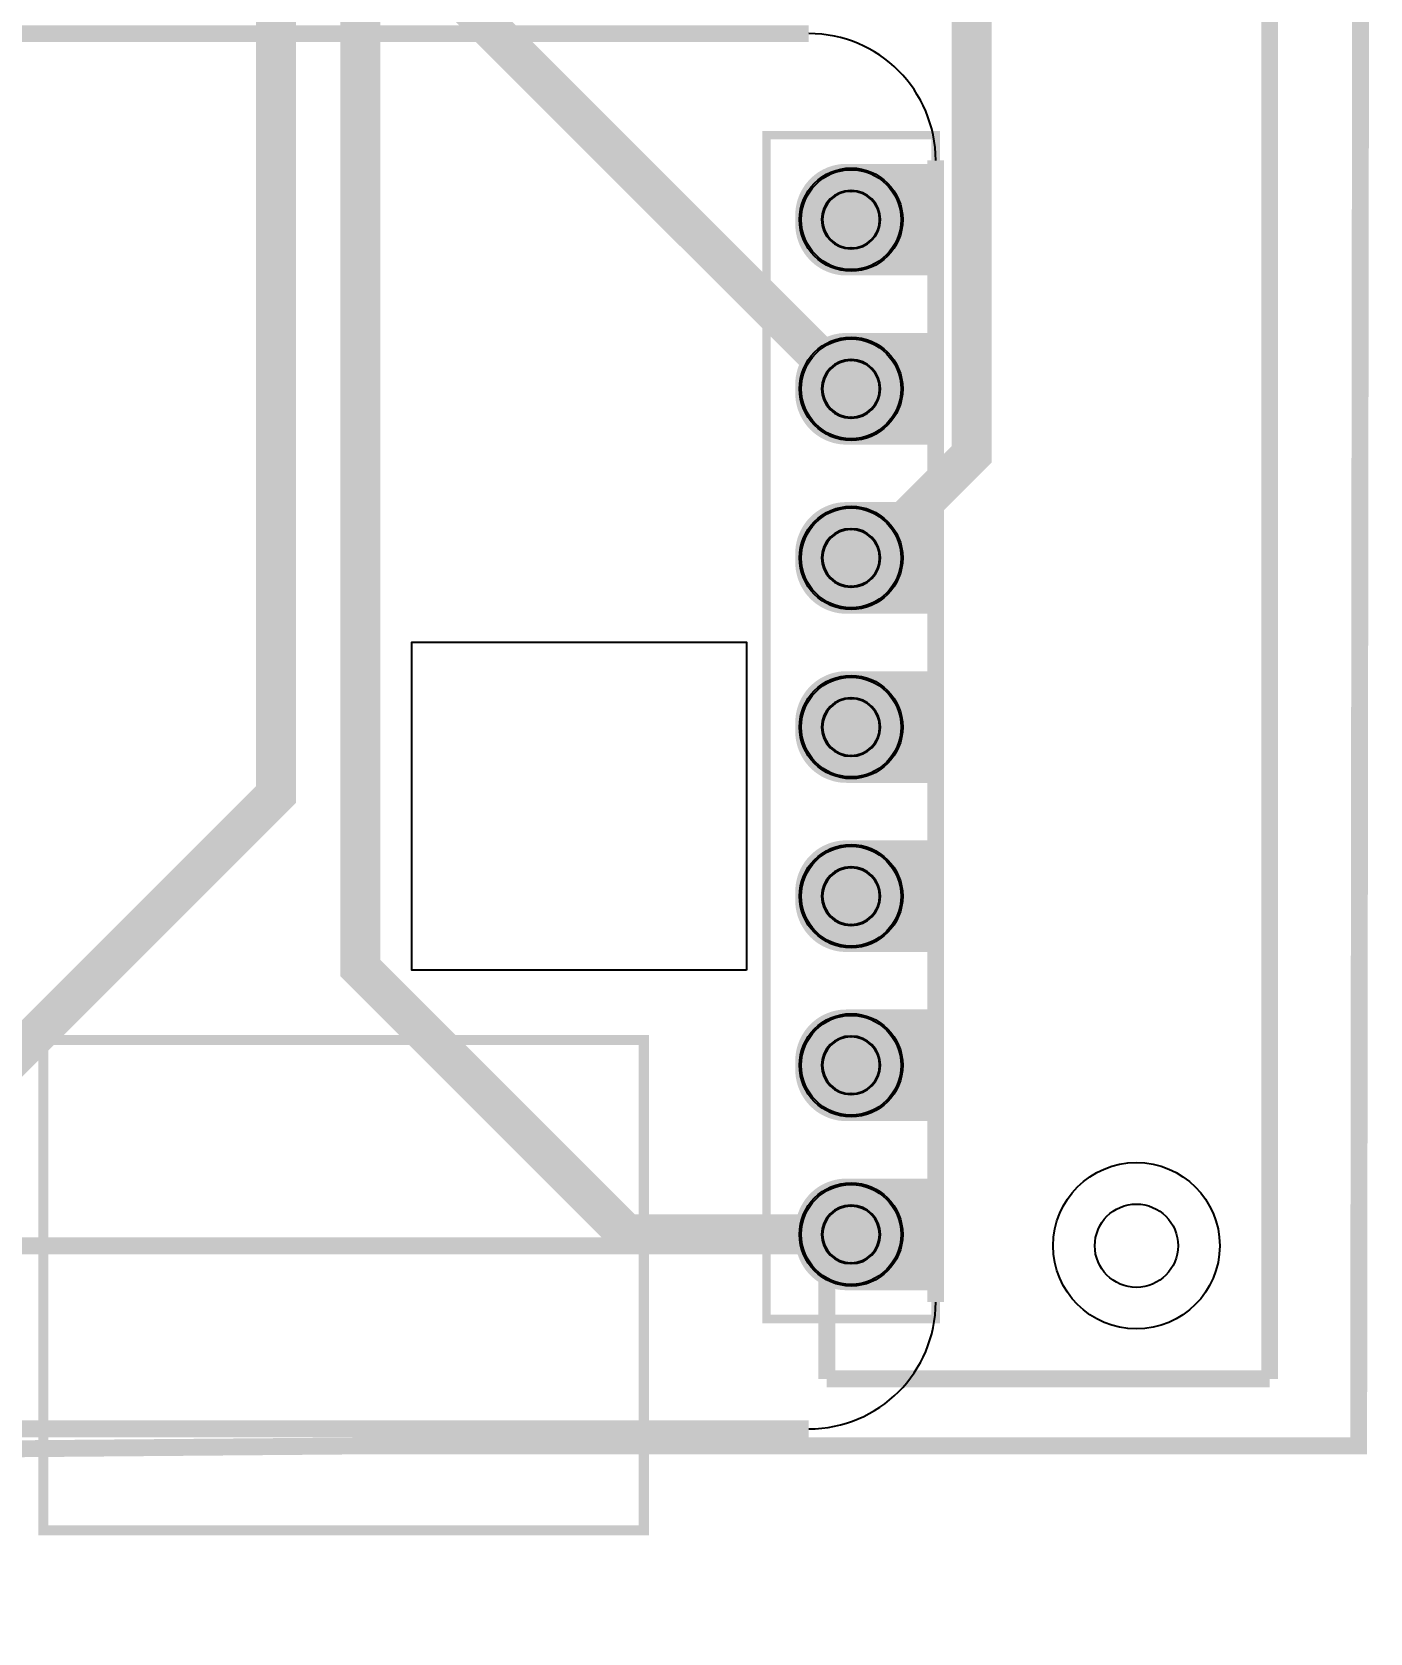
# Model space of a CAD drawing. Header units: millimetres. Extents: x 6.9 to 37.1, y 62.1 to 98.2.
# Drawn here: x 17.04 to 37.13, y 62.09 to 86.13 of the extents above; entities that cross this region are included whole.
import ezdxf

# ---------------------------------------------------------------- set-up
doc = ezdxf.new("R2010")
doc.units = ezdxf.units.MM
for name, color, linetype, true_color in [('BoardOutLine', 7, 'Continuous', 0xff00ff), ('BottomSolderMaskLayer', 7, 'Continuous', 0xaa00ff), ('Document', 7, 'Continuous', 0xffffff), ('Multi-Layer', 7, 'Continuous', 0xc0c0c0), ('TopLayer', 7, 'Continuous', 0xff0000), ('TopPasteMaskLayer', 7, 'Continuous', 0x808080), ('TopSilkLayer', 7, 'Continuous', 0xffcc00), ('TopSolderMaskLayer', 7, 'Continuous', 0x800080)]:
    doc.layers.add(name, color=color, linetype=linetype, true_color=true_color)

msp = doc.modelspace()

# ---------------------------------------------------------------- hatches: boundary and pattern name
at = {"layer": 'BottomSolderMaskLayer'}
for points in [[(28.562, 83.312, 1), (30.113, 83.312, 1)], [(28.562, 80.772, 1), (30.113, 80.772, 1)], [(28.562, 78.232, 1), (30.113, 78.232, 1)], [(28.562, 75.692, 1), (30.113, 75.692, 1)], [(28.562, 73.152, 1), (30.113, 73.152, 1)], [(28.562, 70.612, 1), (30.113, 70.612, 1)], [(28.561, 68.072, 1), (30.112, 68.072, 1)]]:
    msp.add_hatch(color=256, dxfattribs=at).paths.add_polyline_path(points)
at = {"layer": 'Multi-Layer'}
for points in [[(28.587, 83.312, 1), (30.087, 83.312, 1)], [(28.587, 80.772, 1), (30.087, 80.772, 1)], [(28.587, 78.232, 1), (30.087, 78.232, 1)], [(28.587, 75.692, 1), (30.087, 75.692, 1)], [(28.587, 73.152, 1), (30.087, 73.152, 1)], [(28.587, 70.612, 1), (30.087, 70.612, 1)], [(28.587, 68.072, 1), (30.087, 68.072, 1)]]:
    msp.add_hatch(color=256, dxfattribs=at).paths.add_polyline_path(points)
at = {"layer": 'TopLayer'}
for points in [[(30.658, 82.499), (29.274, 82.499), (29.234, 82.5), (29.195, 82.503), (29.156, 82.508), (29.118, 82.516), (29.08, 82.525), (29.042, 82.536), (29.005, 82.549), (28.969, 82.564), (28.933, 82.581), (28.899, 82.6), (28.865, 82.62), (28.833, 82.642), (28.802, 82.666), (28.772, 82.692), (28.744, 82.719), (28.717, 82.747), (28.691, 82.777), (28.667, 82.808), (28.645, 82.841), (28.625, 82.874), (28.606, 82.908), (28.589, 82.944), (28.574, 82.98), (28.561, 83.017), (28.55, 83.055), (28.541, 83.093), (28.533, 83.131), (28.528, 83.17), (28.525, 83.209), (28.524, 83.249), (28.524, 83.249), (28.524, 83.376), (28.524, 83.376), (28.525, 83.415), (28.528, 83.454), (28.533, 83.493), (28.541, 83.531), (28.55, 83.57), (28.561, 83.607), (28.574, 83.644), (28.589, 83.68), (28.606, 83.716), (28.625, 83.75), (28.645, 83.784), (28.667, 83.816), (28.691, 83.847), (28.717, 83.877), (28.744, 83.905), (28.772, 83.932), (28.802, 83.958), (28.833, 83.982), (28.866, 84.004), (28.899, 84.024), (28.933, 84.043), (28.969, 84.06), (29.005, 84.075), (29.042, 84.088), (29.08, 84.099), (29.118, 84.108), (29.156, 84.116), (29.195, 84.121), (29.234, 84.124), (29.274, 84.125), (30.658, 84.125), (30.658, 82.499)], [(30.658, 79.959), (29.274, 79.959), (29.234, 79.96), (29.195, 79.963), (29.156, 79.968), (29.118, 79.976), (29.08, 79.985), (29.042, 79.996), (29.005, 80.009), (28.969, 80.024), (28.933, 80.041), (28.899, 80.06), (28.865, 80.08), (28.833, 80.102), (28.802, 80.126), (28.772, 80.152), (28.744, 80.179), (28.717, 80.207), (28.691, 80.237), (28.667, 80.268), (28.645, 80.301), (28.625, 80.334), (28.606, 80.368), (28.589, 80.404), (28.574, 80.44), (28.561, 80.477), (28.55, 80.515), (28.541, 80.553), (28.533, 80.591), (28.528, 80.63), (28.525, 80.669), (28.524, 80.709), (28.524, 80.709), (28.524, 80.836), (28.524, 80.836), (28.525, 80.875), (28.528, 80.914), (28.533, 80.953), (28.541, 80.991), (28.55, 81.03), (28.561, 81.067), (28.574, 81.104), (28.589, 81.14), (28.606, 81.176), (28.625, 81.21), (28.645, 81.244), (28.667, 81.276), (28.691, 81.307), (28.717, 81.337), (28.744, 81.365), (28.772, 81.392), (28.802, 81.418), (28.833, 81.442), (28.866, 81.464), (28.899, 81.484), (28.933, 81.503), (28.969, 81.52), (29.005, 81.535), (29.042, 81.548), (29.08, 81.559), (29.118, 81.568), (29.156, 81.576), (29.195, 81.581), (29.234, 81.584), (29.274, 81.585), (30.658, 81.585), (30.658, 79.959)], [(30.658, 77.419), (29.274, 77.419), (29.234, 77.42), (29.195, 77.423), (29.156, 77.428), (29.118, 77.436), (29.08, 77.445), (29.042, 77.456), (29.005, 77.469), (28.969, 77.484), (28.933, 77.501), (28.899, 77.52), (28.865, 77.54), (28.833, 77.562), (28.802, 77.586), (28.772, 77.612), (28.744, 77.639), (28.717, 77.667), (28.691, 77.697), (28.667, 77.728), (28.645, 77.761), (28.625, 77.794), (28.606, 77.828), (28.589, 77.864), (28.574, 77.9), (28.561, 77.937), (28.55, 77.975), (28.541, 78.013), (28.533, 78.051), (28.528, 78.09), (28.525, 78.129), (28.524, 78.169), (28.524, 78.169), (28.524, 78.296), (28.524, 78.296), (28.525, 78.335), (28.528, 78.374), (28.533, 78.413), (28.541, 78.451), (28.55, 78.49), (28.561, 78.527), (28.574, 78.564), (28.589, 78.6), (28.606, 78.636), (28.625, 78.67), (28.645, 78.704), (28.667, 78.736), (28.691, 78.767), (28.717, 78.797), (28.744, 78.825), (28.772, 78.852), (28.802, 78.878), (28.833, 78.902), (28.866, 78.924), (28.899, 78.944), (28.933, 78.963), (28.969, 78.98), (29.005, 78.995), (29.042, 79.008), (29.08, 79.019), (29.118, 79.028), (29.156, 79.036), (29.195, 79.041), (29.234, 79.044), (29.274, 79.045), (30.658, 79.045), (30.658, 77.419)], [(30.658, 74.879), (29.274, 74.879), (29.234, 74.88), (29.195, 74.883), (29.156, 74.888), (29.118, 74.896), (29.08, 74.905), (29.042, 74.916), (29.005, 74.929), (28.969, 74.944), (28.933, 74.961), (28.899, 74.98), (28.865, 75), (28.833, 75.022), (28.802, 75.046), (28.772, 75.072), (28.744, 75.099), (28.717, 75.127), (28.691, 75.157), (28.667, 75.188), (28.645, 75.221), (28.625, 75.254), (28.606, 75.288), (28.589, 75.324), (28.574, 75.36), (28.561, 75.397), (28.55, 75.435), (28.541, 75.473), (28.533, 75.511), (28.528, 75.55), (28.525, 75.589), (28.524, 75.629), (28.524, 75.629), (28.524, 75.756), (28.524, 75.756), (28.525, 75.795), (28.528, 75.834), (28.533, 75.873), (28.541, 75.911), (28.55, 75.95), (28.561, 75.987), (28.574, 76.024), (28.589, 76.06), (28.606, 76.096), (28.625, 76.13), (28.645, 76.164), (28.667, 76.196), (28.691, 76.227), (28.717, 76.257), (28.744, 76.285), (28.772, 76.312), (28.802, 76.338), (28.833, 76.362), (28.866, 76.384), (28.899, 76.404), (28.933, 76.423), (28.969, 76.44), (29.005, 76.455), (29.042, 76.468), (29.08, 76.479), (29.118, 76.488), (29.156, 76.496), (29.195, 76.501), (29.234, 76.504), (29.274, 76.505), (30.658, 76.505), (30.658, 74.879)], [(30.658, 72.339), (29.274, 72.339), (29.234, 72.34), (29.195, 72.343), (29.156, 72.348), (29.118, 72.356), (29.08, 72.365), (29.042, 72.376), (29.005, 72.389), (28.969, 72.404), (28.933, 72.421), (28.899, 72.44), (28.865, 72.46), (28.833, 72.482), (28.802, 72.506), (28.772, 72.532), (28.744, 72.559), (28.717, 72.587), (28.691, 72.617), (28.667, 72.648), (28.645, 72.681), (28.625, 72.714), (28.606, 72.748), (28.589, 72.784), (28.574, 72.82), (28.561, 72.857), (28.55, 72.895), (28.541, 72.933), (28.533, 72.971), (28.528, 73.01), (28.525, 73.049), (28.524, 73.089), (28.524, 73.089), (28.524, 73.216), (28.524, 73.216), (28.525, 73.255), (28.528, 73.294), (28.533, 73.333), (28.541, 73.371), (28.55, 73.41), (28.561, 73.447), (28.574, 73.484), (28.589, 73.52), (28.606, 73.556), (28.625, 73.59), (28.645, 73.624), (28.667, 73.656), (28.691, 73.687), (28.717, 73.717), (28.744, 73.745), (28.772, 73.772), (28.802, 73.798), (28.833, 73.822), (28.866, 73.844), (28.899, 73.864), (28.933, 73.883), (28.969, 73.9), (29.005, 73.915), (29.042, 73.928), (29.08, 73.939), (29.118, 73.948), (29.156, 73.956), (29.195, 73.961), (29.234, 73.964), (29.274, 73.965), (30.658, 73.965), (30.658, 72.339)], [(30.658, 69.799), (29.274, 69.799), (29.274, 69.799), (29.234, 69.8), (29.195, 69.803), (29.156, 69.808), (29.118, 69.816), (29.08, 69.825), (29.042, 69.836), (29.005, 69.849), (28.969, 69.864), (28.933, 69.881), (28.899, 69.9), (28.865, 69.92), (28.833, 69.942), (28.802, 69.966), (28.772, 69.992), (28.744, 70.019), (28.717, 70.047), (28.691, 70.077), (28.667, 70.108), (28.645, 70.141), (28.625, 70.174), (28.606, 70.208), (28.589, 70.244), (28.574, 70.28), (28.561, 70.317), (28.55, 70.355), (28.541, 70.393), (28.533, 70.431), (28.528, 70.47), (28.525, 70.509), (28.524, 70.549), (28.524, 70.549), (28.524, 70.676), (28.524, 70.676), (28.525, 70.715), (28.528, 70.754), (28.533, 70.793), (28.541, 70.831), (28.55, 70.87), (28.561, 70.907), (28.574, 70.944), (28.589, 70.98), (28.606, 71.016), (28.625, 71.05), (28.645, 71.084), (28.667, 71.116), (28.691, 71.147), (28.717, 71.177), (28.744, 71.205), (28.772, 71.232), (28.802, 71.258), (28.833, 71.282), (28.866, 71.304), (28.899, 71.324), (28.933, 71.343), (28.969, 71.36), (29.005, 71.375), (29.042, 71.388), (29.08, 71.399), (29.118, 71.408), (29.156, 71.416), (29.195, 71.421), (29.234, 71.424), (29.274, 71.425), (30.658, 71.425), (30.658, 69.799)], [(30.658, 67.259), (29.274, 67.259), (29.274, 67.259), (29.234, 67.26), (29.195, 67.263), (29.156, 67.268), (29.118, 67.276), (29.08, 67.285), (29.042, 67.296), (29.005, 67.309), (28.969, 67.324), (28.933, 67.341), (28.899, 67.36), (28.865, 67.38), (28.833, 67.402), (28.802, 67.426), (28.772, 67.452), (28.744, 67.479), (28.717, 67.507), (28.691, 67.537), (28.667, 67.568), (28.645, 67.601), (28.625, 67.634), (28.606, 67.668), (28.589, 67.704), (28.574, 67.74), (28.561, 67.777), (28.55, 67.815), (28.541, 67.853), (28.533, 67.891), (28.528, 67.93), (28.525, 67.969), (28.524, 68.009), (28.524, 68.009), (28.524, 68.136), (28.524, 68.136), (28.525, 68.175), (28.528, 68.214), (28.533, 68.253), (28.541, 68.291), (28.55, 68.33), (28.561, 68.367), (28.574, 68.404), (28.589, 68.44), (28.606, 68.476), (28.625, 68.51), (28.645, 68.544), (28.667, 68.576), (28.691, 68.607), (28.717, 68.637), (28.744, 68.665), (28.772, 68.692), (28.802, 68.718), (28.833, 68.742), (28.866, 68.764), (28.899, 68.784), (28.933, 68.803), (28.969, 68.82), (29.005, 68.835), (29.042, 68.848), (29.08, 68.859), (29.118, 68.868), (29.156, 68.876), (29.195, 68.881), (29.234, 68.884), (29.274, 68.885), (30.658, 68.885), (30.658, 67.259)]]:
    msp.add_hatch(color=256, dxfattribs=at).paths.add_polyline_path(points)
at = {"layer": 'TopPasteMaskLayer'}
for points in [[(30.658, 82.499), (29.274, 82.499), (29.234, 82.5), (29.195, 82.503), (29.156, 82.508), (29.118, 82.516), (29.08, 82.525), (29.042, 82.536), (29.005, 82.549), (28.969, 82.564), (28.933, 82.581), (28.899, 82.6), (28.865, 82.62), (28.833, 82.642), (28.802, 82.666), (28.772, 82.692), (28.744, 82.719), (28.717, 82.747), (28.691, 82.777), (28.667, 82.808), (28.645, 82.841), (28.625, 82.874), (28.606, 82.908), (28.589, 82.944), (28.574, 82.98), (28.561, 83.017), (28.55, 83.055), (28.541, 83.093), (28.533, 83.131), (28.528, 83.17), (28.525, 83.209), (28.524, 83.249), (28.524, 83.249), (28.524, 83.376), (28.524, 83.376), (28.525, 83.415), (28.528, 83.454), (28.533, 83.493), (28.541, 83.531), (28.55, 83.57), (28.561, 83.607), (28.574, 83.644), (28.589, 83.68), (28.606, 83.716), (28.625, 83.75), (28.645, 83.784), (28.667, 83.816), (28.691, 83.847), (28.717, 83.877), (28.744, 83.905), (28.772, 83.932), (28.802, 83.958), (28.833, 83.982), (28.866, 84.004), (28.899, 84.024), (28.933, 84.043), (28.969, 84.06), (29.005, 84.075), (29.042, 84.088), (29.08, 84.099), (29.118, 84.108), (29.156, 84.116), (29.195, 84.121), (29.234, 84.124), (29.274, 84.125), (30.658, 84.125), (30.658, 82.499)], [(30.658, 79.959), (29.274, 79.959), (29.234, 79.96), (29.195, 79.963), (29.156, 79.968), (29.118, 79.976), (29.08, 79.985), (29.042, 79.996), (29.005, 80.009), (28.969, 80.024), (28.933, 80.041), (28.899, 80.06), (28.865, 80.08), (28.833, 80.102), (28.802, 80.126), (28.772, 80.152), (28.744, 80.179), (28.717, 80.207), (28.691, 80.237), (28.667, 80.268), (28.645, 80.301), (28.625, 80.334), (28.606, 80.368), (28.589, 80.404), (28.574, 80.44), (28.561, 80.477), (28.55, 80.515), (28.541, 80.553), (28.533, 80.591), (28.528, 80.63), (28.525, 80.669), (28.524, 80.709), (28.524, 80.709), (28.524, 80.836), (28.524, 80.836), (28.525, 80.875), (28.528, 80.914), (28.533, 80.953), (28.541, 80.991), (28.55, 81.03), (28.561, 81.067), (28.574, 81.104), (28.589, 81.14), (28.606, 81.176), (28.625, 81.21), (28.645, 81.244), (28.667, 81.276), (28.691, 81.307), (28.717, 81.337), (28.744, 81.365), (28.772, 81.392), (28.802, 81.418), (28.833, 81.442), (28.866, 81.464), (28.899, 81.484), (28.933, 81.503), (28.969, 81.52), (29.005, 81.535), (29.042, 81.548), (29.08, 81.559), (29.118, 81.568), (29.156, 81.576), (29.195, 81.581), (29.234, 81.584), (29.274, 81.585), (30.658, 81.585), (30.658, 79.959)], [(30.658, 77.419), (29.274, 77.419), (29.234, 77.42), (29.195, 77.423), (29.156, 77.428), (29.118, 77.436), (29.08, 77.445), (29.042, 77.456), (29.005, 77.469), (28.969, 77.484), (28.933, 77.501), (28.899, 77.52), (28.865, 77.54), (28.833, 77.562), (28.802, 77.586), (28.772, 77.612), (28.744, 77.639), (28.717, 77.667), (28.691, 77.697), (28.667, 77.728), (28.645, 77.761), (28.625, 77.794), (28.606, 77.828), (28.589, 77.864), (28.574, 77.9), (28.561, 77.937), (28.55, 77.975), (28.541, 78.013), (28.533, 78.051), (28.528, 78.09), (28.525, 78.129), (28.524, 78.169), (28.524, 78.169), (28.524, 78.296), (28.524, 78.296), (28.525, 78.335), (28.528, 78.374), (28.533, 78.413), (28.541, 78.451), (28.55, 78.49), (28.561, 78.527), (28.574, 78.564), (28.589, 78.6), (28.606, 78.636), (28.625, 78.67), (28.645, 78.704), (28.667, 78.736), (28.691, 78.767), (28.717, 78.797), (28.744, 78.825), (28.772, 78.852), (28.802, 78.878), (28.833, 78.902), (28.866, 78.924), (28.899, 78.944), (28.933, 78.963), (28.969, 78.98), (29.005, 78.995), (29.042, 79.008), (29.08, 79.019), (29.118, 79.028), (29.156, 79.036), (29.195, 79.041), (29.234, 79.044), (29.274, 79.045), (30.658, 79.045), (30.658, 77.419)], [(30.658, 74.879), (29.274, 74.879), (29.234, 74.88), (29.195, 74.883), (29.156, 74.888), (29.118, 74.896), (29.08, 74.905), (29.042, 74.916), (29.005, 74.929), (28.969, 74.944), (28.933, 74.961), (28.899, 74.98), (28.865, 75), (28.833, 75.022), (28.802, 75.046), (28.772, 75.072), (28.744, 75.099), (28.717, 75.127), (28.691, 75.157), (28.667, 75.188), (28.645, 75.221), (28.625, 75.254), (28.606, 75.288), (28.589, 75.324), (28.574, 75.36), (28.561, 75.397), (28.55, 75.435), (28.541, 75.473), (28.533, 75.511), (28.528, 75.55), (28.525, 75.589), (28.524, 75.629), (28.524, 75.629), (28.524, 75.756), (28.524, 75.756), (28.525, 75.795), (28.528, 75.834), (28.533, 75.873), (28.541, 75.911), (28.55, 75.95), (28.561, 75.987), (28.574, 76.024), (28.589, 76.06), (28.606, 76.096), (28.625, 76.13), (28.645, 76.164), (28.667, 76.196), (28.691, 76.227), (28.717, 76.257), (28.744, 76.285), (28.772, 76.312), (28.802, 76.338), (28.833, 76.362), (28.866, 76.384), (28.899, 76.404), (28.933, 76.423), (28.969, 76.44), (29.005, 76.455), (29.042, 76.468), (29.08, 76.479), (29.118, 76.488), (29.156, 76.496), (29.195, 76.501), (29.234, 76.504), (29.274, 76.505), (30.658, 76.505), (30.658, 74.879)], [(30.658, 72.339), (29.274, 72.339), (29.234, 72.34), (29.195, 72.343), (29.156, 72.348), (29.118, 72.356), (29.08, 72.365), (29.042, 72.376), (29.005, 72.389), (28.969, 72.404), (28.933, 72.421), (28.899, 72.44), (28.865, 72.46), (28.833, 72.482), (28.802, 72.506), (28.772, 72.532), (28.744, 72.559), (28.717, 72.587), (28.691, 72.617), (28.667, 72.648), (28.645, 72.681), (28.625, 72.714), (28.606, 72.748), (28.589, 72.784), (28.574, 72.82), (28.561, 72.857), (28.55, 72.895), (28.541, 72.933), (28.533, 72.971), (28.528, 73.01), (28.525, 73.049), (28.524, 73.089), (28.524, 73.089), (28.524, 73.216), (28.524, 73.216), (28.525, 73.255), (28.528, 73.294), (28.533, 73.333), (28.541, 73.371), (28.55, 73.41), (28.561, 73.447), (28.574, 73.484), (28.589, 73.52), (28.606, 73.556), (28.625, 73.59), (28.645, 73.624), (28.667, 73.656), (28.691, 73.687), (28.717, 73.717), (28.744, 73.745), (28.772, 73.772), (28.802, 73.798), (28.833, 73.822), (28.866, 73.844), (28.899, 73.864), (28.933, 73.883), (28.969, 73.9), (29.005, 73.915), (29.042, 73.928), (29.08, 73.939), (29.118, 73.948), (29.156, 73.956), (29.195, 73.961), (29.234, 73.964), (29.274, 73.965), (30.658, 73.965), (30.658, 72.339)], [(30.658, 69.799), (29.274, 69.799), (29.274, 69.799), (29.234, 69.8), (29.195, 69.803), (29.156, 69.808), (29.118, 69.816), (29.08, 69.825), (29.042, 69.836), (29.005, 69.849), (28.969, 69.864), (28.933, 69.881), (28.899, 69.9), (28.865, 69.92), (28.833, 69.942), (28.802, 69.966), (28.772, 69.992), (28.744, 70.019), (28.717, 70.047), (28.691, 70.077), (28.667, 70.108), (28.645, 70.141), (28.625, 70.174), (28.606, 70.208), (28.589, 70.244), (28.574, 70.28), (28.561, 70.317), (28.55, 70.355), (28.541, 70.393), (28.533, 70.431), (28.528, 70.47), (28.525, 70.509), (28.524, 70.549), (28.524, 70.549), (28.524, 70.676), (28.524, 70.676), (28.525, 70.715), (28.528, 70.754), (28.533, 70.793), (28.541, 70.831), (28.55, 70.87), (28.561, 70.907), (28.574, 70.944), (28.589, 70.98), (28.606, 71.016), (28.625, 71.05), (28.645, 71.084), (28.667, 71.116), (28.691, 71.147), (28.717, 71.177), (28.744, 71.205), (28.772, 71.232), (28.802, 71.258), (28.833, 71.282), (28.866, 71.304), (28.899, 71.324), (28.933, 71.343), (28.969, 71.36), (29.005, 71.375), (29.042, 71.388), (29.08, 71.399), (29.118, 71.408), (29.156, 71.416), (29.195, 71.421), (29.234, 71.424), (29.274, 71.425), (30.658, 71.425), (30.658, 69.799)], [(30.658, 67.259), (29.274, 67.259), (29.274, 67.259), (29.234, 67.26), (29.195, 67.263), (29.156, 67.268), (29.118, 67.276), (29.08, 67.285), (29.042, 67.296), (29.005, 67.309), (28.969, 67.324), (28.933, 67.341), (28.899, 67.36), (28.865, 67.38), (28.833, 67.402), (28.802, 67.426), (28.772, 67.452), (28.744, 67.479), (28.717, 67.507), (28.691, 67.537), (28.667, 67.568), (28.645, 67.601), (28.625, 67.634), (28.606, 67.668), (28.589, 67.704), (28.574, 67.74), (28.561, 67.777), (28.55, 67.815), (28.541, 67.853), (28.533, 67.891), (28.528, 67.93), (28.525, 67.969), (28.524, 68.009), (28.524, 68.009), (28.524, 68.136), (28.524, 68.136), (28.525, 68.175), (28.528, 68.214), (28.533, 68.253), (28.541, 68.291), (28.55, 68.33), (28.561, 68.367), (28.574, 68.404), (28.589, 68.44), (28.606, 68.476), (28.625, 68.51), (28.645, 68.544), (28.667, 68.576), (28.691, 68.607), (28.717, 68.637), (28.744, 68.665), (28.772, 68.692), (28.802, 68.718), (28.833, 68.742), (28.866, 68.764), (28.899, 68.784), (28.933, 68.803), (28.969, 68.82), (29.005, 68.835), (29.042, 68.848), (29.08, 68.859), (29.118, 68.868), (29.156, 68.876), (29.195, 68.881), (29.234, 68.884), (29.274, 68.885), (30.658, 68.885), (30.658, 67.259)]]:
    msp.add_hatch(color=256, dxfattribs=at).paths.add_polyline_path(points)
at = {"layer": 'TopSolderMaskLayer'}
for points in [[(30.683, 82.474), (29.266, 82.474), (29.226, 82.475), (29.186, 82.478), (29.146, 82.483), (29.106, 82.491), (29.067, 82.5), (29.029, 82.512), (28.991, 82.525), (28.954, 82.541), (28.918, 82.558), (28.882, 82.577), (28.848, 82.599), (28.815, 82.621), (28.783, 82.646), (28.753, 82.672), (28.723, 82.7), (28.696, 82.73), (28.67, 82.76), (28.645, 82.792), (28.623, 82.826), (28.602, 82.86), (28.582, 82.896), (28.565, 82.932), (28.55, 82.97), (28.536, 83.008), (28.525, 83.047), (28.516, 83.086), (28.508, 83.126), (28.503, 83.166), (28.5, 83.206), (28.499, 83.247), (28.499, 83.247), (28.499, 83.378), (28.499, 83.378), (28.5, 83.418), (28.503, 83.458), (28.508, 83.499), (28.516, 83.538), (28.525, 83.578), (28.536, 83.616), (28.55, 83.655), (28.565, 83.692), (28.582, 83.728), (28.602, 83.764), (28.623, 83.798), (28.645, 83.832), (28.67, 83.864), (28.696, 83.895), (28.724, 83.924), (28.753, 83.952), (28.783, 83.978), (28.815, 84.003), (28.848, 84.026), (28.882, 84.047), (28.918, 84.066), (28.954, 84.083), (28.991, 84.099), (29.029, 84.112), (29.067, 84.124), (29.107, 84.133), (29.146, 84.141), (29.186, 84.146), (29.226, 84.149), (29.266, 84.15), (30.683, 84.15), (30.683, 82.474)], [(28.562, 83.312, 1), (30.113, 83.312, 1)], [(30.683, 79.934), (29.266, 79.934), (29.226, 79.935), (29.186, 79.938), (29.146, 79.943), (29.106, 79.951), (29.067, 79.96), (29.029, 79.972), (28.991, 79.985), (28.954, 80.001), (28.918, 80.018), (28.882, 80.037), (28.848, 80.059), (28.815, 80.081), (28.783, 80.106), (28.753, 80.132), (28.723, 80.16), (28.696, 80.19), (28.67, 80.22), (28.645, 80.252), (28.623, 80.286), (28.602, 80.32), (28.582, 80.356), (28.565, 80.392), (28.55, 80.43), (28.536, 80.468), (28.525, 80.507), (28.516, 80.546), (28.508, 80.586), (28.503, 80.626), (28.5, 80.666), (28.499, 80.707), (28.499, 80.707), (28.499, 80.838), (28.499, 80.838), (28.5, 80.878), (28.503, 80.918), (28.508, 80.959), (28.516, 80.998), (28.525, 81.038), (28.536, 81.076), (28.55, 81.115), (28.565, 81.152), (28.582, 81.188), (28.602, 81.224), (28.623, 81.258), (28.645, 81.292), (28.67, 81.324), (28.696, 81.355), (28.724, 81.384), (28.753, 81.412), (28.783, 81.438), (28.815, 81.463), (28.848, 81.486), (28.882, 81.507), (28.918, 81.526), (28.954, 81.543), (28.991, 81.559), (29.029, 81.572), (29.067, 81.584), (29.107, 81.593), (29.146, 81.601), (29.186, 81.606), (29.226, 81.609), (29.266, 81.61), (30.683, 81.61), (30.683, 79.934)], [(28.562, 80.772, 1), (30.113, 80.772, 1)], [(30.683, 77.394), (29.266, 77.394), (29.226, 77.395), (29.186, 77.398), (29.146, 77.403), (29.106, 77.411), (29.067, 77.42), (29.029, 77.432), (28.991, 77.445), (28.954, 77.461), (28.918, 77.478), (28.882, 77.497), (28.848, 77.519), (28.815, 77.541), (28.783, 77.566), (28.753, 77.592), (28.723, 77.62), (28.696, 77.65), (28.67, 77.68), (28.645, 77.712), (28.623, 77.746), (28.602, 77.78), (28.582, 77.816), (28.565, 77.852), (28.55, 77.89), (28.536, 77.928), (28.525, 77.967), (28.516, 78.006), (28.508, 78.046), (28.503, 78.086), (28.5, 78.126), (28.499, 78.167), (28.499, 78.167), (28.499, 78.298), (28.499, 78.298), (28.5, 78.338), (28.503, 78.378), (28.508, 78.419), (28.516, 78.458), (28.525, 78.498), (28.536, 78.536), (28.55, 78.575), (28.565, 78.612), (28.582, 78.648), (28.602, 78.684), (28.623, 78.718), (28.645, 78.752), (28.67, 78.784), (28.696, 78.815), (28.724, 78.844), (28.753, 78.872), (28.783, 78.898), (28.815, 78.923), (28.848, 78.946), (28.882, 78.967), (28.918, 78.986), (28.954, 79.003), (28.991, 79.019), (29.029, 79.032), (29.067, 79.044), (29.107, 79.053), (29.146, 79.061), (29.186, 79.066), (29.226, 79.069), (29.266, 79.07), (30.683, 79.07), (30.683, 77.394)], [(28.562, 78.232, 1), (30.113, 78.232, 1)], [(30.683, 74.854), (29.266, 74.854), (29.226, 74.855), (29.186, 74.858), (29.146, 74.863), (29.106, 74.871), (29.067, 74.88), (29.029, 74.892), (28.991, 74.905), (28.954, 74.921), (28.918, 74.938), (28.882, 74.957), (28.848, 74.979), (28.815, 75.001), (28.783, 75.026), (28.753, 75.052), (28.723, 75.08), (28.696, 75.11), (28.67, 75.14), (28.645, 75.172), (28.623, 75.206), (28.602, 75.24), (28.582, 75.276), (28.565, 75.312), (28.55, 75.35), (28.536, 75.388), (28.525, 75.427), (28.516, 75.466), (28.508, 75.506), (28.503, 75.546), (28.5, 75.586), (28.499, 75.627), (28.499, 75.627), (28.499, 75.758), (28.499, 75.758), (28.5, 75.798), (28.503, 75.838), (28.508, 75.879), (28.516, 75.918), (28.525, 75.958), (28.536, 75.996), (28.55, 76.035), (28.565, 76.072), (28.582, 76.108), (28.602, 76.144), (28.623, 76.178), (28.645, 76.212), (28.67, 76.244), (28.696, 76.275), (28.724, 76.304), (28.753, 76.332), (28.783, 76.358), (28.815, 76.383), (28.848, 76.406), (28.882, 76.427), (28.918, 76.446), (28.954, 76.463), (28.991, 76.479), (29.029, 76.492), (29.067, 76.504), (29.107, 76.513), (29.146, 76.521), (29.186, 76.526), (29.226, 76.529), (29.266, 76.53), (30.683, 76.53), (30.683, 74.854)], [(28.562, 75.692, 1), (30.113, 75.692, 1)], [(30.683, 72.314), (29.266, 72.314), (29.226, 72.315), (29.186, 72.318), (29.146, 72.323), (29.106, 72.331), (29.067, 72.34), (29.029, 72.352), (28.991, 72.365), (28.954, 72.381), (28.918, 72.398), (28.882, 72.417), (28.848, 72.439), (28.815, 72.461), (28.783, 72.486), (28.753, 72.512), (28.723, 72.54), (28.696, 72.57), (28.67, 72.6), (28.645, 72.632), (28.623, 72.666), (28.602, 72.7), (28.582, 72.736), (28.565, 72.772), (28.55, 72.81), (28.536, 72.848), (28.525, 72.887), (28.516, 72.926), (28.508, 72.966), (28.503, 73.006), (28.5, 73.046), (28.499, 73.087), (28.499, 73.087), (28.499, 73.218), (28.499, 73.218), (28.5, 73.258), (28.503, 73.298), (28.508, 73.339), (28.516, 73.378), (28.525, 73.418), (28.536, 73.456), (28.55, 73.495), (28.565, 73.532), (28.582, 73.568), (28.602, 73.604), (28.623, 73.638), (28.645, 73.672), (28.67, 73.704), (28.696, 73.735), (28.724, 73.764), (28.753, 73.792), (28.783, 73.818), (28.815, 73.843), (28.848, 73.866), (28.882, 73.887), (28.918, 73.906), (28.954, 73.923), (28.991, 73.939), (29.029, 73.952), (29.067, 73.964), (29.107, 73.973), (29.146, 73.981), (29.186, 73.986), (29.226, 73.989), (29.266, 73.99), (30.683, 73.99), (30.683, 72.314)], [(28.562, 73.152, 1), (30.113, 73.152, 1)], [(30.683, 69.774), (29.266, 69.774), (29.266, 69.774), (29.226, 69.775), (29.186, 69.778), (29.146, 69.783), (29.106, 69.791), (29.067, 69.8), (29.029, 69.812), (28.991, 69.825), (28.954, 69.841), (28.918, 69.858), (28.882, 69.877), (28.848, 69.899), (28.815, 69.921), (28.783, 69.946), (28.753, 69.972), (28.723, 70), (28.696, 70.03), (28.67, 70.06), (28.645, 70.092), (28.623, 70.126), (28.602, 70.16), (28.582, 70.196), (28.565, 70.232), (28.55, 70.27), (28.536, 70.308), (28.525, 70.347), (28.516, 70.386), (28.508, 70.426), (28.503, 70.466), (28.5, 70.506), (28.499, 70.547), (28.499, 70.547), (28.499, 70.678), (28.499, 70.678), (28.5, 70.718), (28.503, 70.758), (28.508, 70.799), (28.516, 70.838), (28.525, 70.878), (28.536, 70.916), (28.55, 70.955), (28.565, 70.992), (28.582, 71.028), (28.602, 71.064), (28.623, 71.098), (28.645, 71.132), (28.67, 71.164), (28.696, 71.195), (28.724, 71.224), (28.753, 71.252), (28.783, 71.278), (28.815, 71.303), (28.848, 71.326), (28.882, 71.347), (28.918, 71.366), (28.954, 71.383), (28.991, 71.399), (29.029, 71.412), (29.067, 71.424), (29.107, 71.433), (29.146, 71.441), (29.186, 71.446), (29.226, 71.449), (29.266, 71.45), (30.683, 71.45), (30.683, 69.774)], [(28.562, 70.612, 1), (30.113, 70.612, 1)], [(30.683, 67.234), (29.266, 67.234), (29.266, 67.234), (29.226, 67.235), (29.186, 67.238), (29.146, 67.243), (29.106, 67.251), (29.067, 67.26), (29.029, 67.272), (28.991, 67.285), (28.954, 67.301), (28.918, 67.318), (28.882, 67.337), (28.848, 67.359), (28.815, 67.381), (28.783, 67.406), (28.753, 67.432), (28.723, 67.46), (28.696, 67.49), (28.67, 67.52), (28.645, 67.552), (28.623, 67.586), (28.602, 67.62), (28.582, 67.656), (28.565, 67.692), (28.55, 67.73), (28.536, 67.768), (28.525, 67.807), (28.516, 67.846), (28.508, 67.886), (28.503, 67.926), (28.5, 67.966), (28.499, 68.007), (28.499, 68.007), (28.499, 68.138), (28.499, 68.138), (28.5, 68.178), (28.503, 68.218), (28.508, 68.259), (28.516, 68.298), (28.525, 68.338), (28.536, 68.376), (28.55, 68.415), (28.565, 68.452), (28.582, 68.488), (28.602, 68.524), (28.623, 68.558), (28.645, 68.592), (28.67, 68.624), (28.696, 68.655), (28.724, 68.684), (28.753, 68.712), (28.783, 68.738), (28.815, 68.763), (28.848, 68.786), (28.882, 68.807), (28.918, 68.826), (28.954, 68.843), (28.991, 68.859), (29.029, 68.872), (29.067, 68.884), (29.107, 68.893), (29.146, 68.901), (29.186, 68.906), (29.226, 68.909), (29.266, 68.91), (30.683, 68.91), (30.683, 67.234)], [(28.561, 68.072, 1), (30.112, 68.072, 1)]]:
    msp.add_hatch(color=256, dxfattribs=at).paths.add_polyline_path(points)

# ---------------------------------------------------------------- linework, layer by layer
at = {"layer": 'BoardOutLine', "const_width": 0.254}
msp.add_lwpolyline([(7, 97), (37, 97), (36.957, 64.897), (22.098, 64.897), (6.985, 64.77), (7, 97)], close=True, dxfattribs=at)
at = {"layer": 'BottomSolderMaskLayer'}
for points in [[(29.334, 83.751), (29.34, 83.751)], [(29.334, 82.873), (29.34, 82.873)], [(29.334, 81.211), (29.34, 81.211)], [(29.334, 80.333), (29.34, 80.333)], [(29.334, 78.671), (29.34, 78.671)], [(29.334, 77.793), (29.34, 77.793)], [(29.334, 76.131), (29.34, 76.131)], [(29.334, 75.253), (29.34, 75.253)], [(29.334, 73.591), (29.34, 73.591)], [(29.334, 72.713), (29.34, 72.713)], [(29.334, 71.051), (29.34, 71.051)], [(29.334, 70.173), (29.34, 70.173)], [(29.334, 68.511), (29.34, 68.511)], [(29.334, 67.633), (29.34, 67.633)]]:
    msp.add_lwpolyline(points, close=True, dxfattribs=at)
for centre in [(29.337, 83.312), (29.337, 80.772), (29.337, 78.232), (29.337, 75.692), (29.337, 73.152), (29.337, 70.612), (29.337, 68.072)]:
    msp.add_circle(centre, 0.775, dxfattribs=at)
for centre, start, end in [((29.334, 83.312), 450, 270), ((29.34, 83.312), 270, 450), ((29.334, 80.772), 450, 270), ((29.34, 80.772), 270, 450), ((29.334, 78.232), 450, 270), ((29.34, 78.232), 270, 450), ((29.334, 75.692), 450, 270), ((29.34, 75.692), 270, 450), ((29.334, 73.152), 450, 270), ((29.34, 73.152), 270, 450), ((29.334, 70.612), 450, 270), ((29.34, 70.612), 270, 450), ((29.334, 68.072), 450, 270), ((29.34, 68.072), 270, 450)]:
    msp.add_arc(centre, 0.439, start, end, dxfattribs=at)
at = {"layer": 'Document', "const_width": 0.254}
for points in [[(35.621, 93.702), (35.621, 65.902)], [(28.971, 67.902), (14.971, 67.902)], [(28.971, 65.902), (28.971, 67.902)], [(35.621, 65.902), (28.971, 65.902)]]:
    msp.add_lwpolyline(points, dxfattribs=at)
at = {"layer": 'Document'}
msp.add_circle((33.621, 67.902), 0.625, dxfattribs=at)
at = {"layer": 'Multi-Layer'}
for points in [[(29.335, 83.737), (29.34, 83.737)], [(29.335, 82.887), (29.34, 82.887)], [(29.335, 81.197), (29.34, 81.197)], [(29.335, 80.347), (29.34, 80.347)], [(29.335, 78.657), (29.34, 78.657)], [(29.335, 77.807), (29.34, 77.807)], [(29.335, 76.117), (29.34, 76.117)], [(29.335, 75.267), (29.34, 75.267)], [(29.335, 73.577), (29.34, 73.577)], [(29.335, 72.727), (29.34, 72.727)], [(29.335, 71.037), (29.34, 71.037)], [(29.335, 70.187), (29.34, 70.187)], [(29.334, 68.497), (29.339, 68.497)], [(29.334, 67.647), (29.339, 67.647)]]:
    msp.add_lwpolyline(points, close=True, dxfattribs=at)
for centre, radius in [((29.337, 83.312), 0.75), ((29.337, 80.772), 0.75), ((29.337, 78.232), 0.75), ((29.337, 75.692), 0.75), ((29.337, 73.152), 0.75), ((29.337, 70.612), 0.75), ((33.621, 67.902), 1.25), ((29.337, 68.072), 0.75)]:
    msp.add_circle(centre, radius, dxfattribs=at)
for centre, start, end in [((29.335, 83.312), 450, 270), ((29.34, 83.312), 270, 450), ((29.335, 80.772), 450, 270), ((29.34, 80.772), 270, 450), ((29.335, 78.232), 450, 270), ((29.34, 78.232), 270, 450), ((29.335, 75.692), 450, 270), ((29.34, 75.692), 270, 450), ((29.335, 73.152), 450, 270), ((29.34, 73.152), 270, 450), ((29.335, 70.612), 450, 270), ((29.34, 70.612), 270, 450), ((29.334, 68.072), 450, 270), ((29.339, 68.072), 270, 450)]:
    msp.add_arc(centre, 0.425, start, end, dxfattribs=at)
at = {"layer": 'TopLayer', "const_width": 0.6}
for points in [[(29.337, 68.072), (25.969, 68.072), (21.971, 72.07), (21.971, 94.107), (20.574, 95.504)], [(14.097, 68.072), (20.701, 74.676), (20.701, 92.202)], [(29.337, 80.772), (23.241, 86.868), (23.241, 92.202)], [(25.781, 92.202), (31.148, 86.835), (31.148, 79.789), (29.591, 78.232)], [(29.337, 83.312), (29.591, 83.312), (29.591, 83.312)], [(29.591, 80.772), (29.591, 80.772), (29.337, 80.772)], [(29.337, 78.232), (29.591, 78.232), (29.591, 78.232)], [(29.337, 75.692), (29.591, 75.692), (29.591, 75.692)], [(29.337, 73.152), (29.591, 73.152), (29.591, 73.152)], [(29.337, 70.612), (29.591, 70.612), (29.591, 70.612)], [(29.591, 68.072), (29.591, 68.072), (29.337, 68.072)]]:
    msp.add_lwpolyline(points, dxfattribs=at)
at = {"layer": 'TopLayer'}
msp.add_lwpolyline([(27.767, 72.039), (22.74, 72.039), (22.74, 76.966), (27.767, 76.966)], close=True, dxfattribs=at)
at = {"layer": 'TopSilkLayer', "const_width": 0.254}
for points in [[(35.621, 93.702), (35.621, 65.902)], [(14.732, 86.106), (28.702, 86.106)], [(30.607, 84.201), (30.607, 67.056)], [(28.971, 67.902), (14.971, 67.902)], [(28.971, 65.902), (28.971, 67.902)], [(35.621, 65.902), (28.971, 65.902)], [(14.732, 65.151), (28.702, 65.151)]]:
    msp.add_lwpolyline(points, dxfattribs=at)
at = {"layer": 'TopSilkLayer'}
for points, const_width in [([(30.607, 66.802), (28.067, 66.802), (28.067, 84.582), (30.607, 84.582), (30.607, 66.802)], 0.127), ([(26.226, 63.627), (17.209, 63.627), (17.209, 70.993), (26.226, 70.993), (26.226, 63.627)], 0.152)]:
    msp.add_lwpolyline(points, close=True, dxfattribs=dict(at, const_width=const_width))
for centre, start, end in [((28.702, 84.201), 0, 90), ((28.702, 67.056), 270, 0)]:
    msp.add_arc(centre, 1.905, start, end, dxfattribs=at)
at = {"layer": 'TopSolderMaskLayer'}
for points in [[(29.334, 83.751), (29.34, 83.751)], [(29.334, 82.873), (29.34, 82.873)], [(29.334, 81.211), (29.34, 81.211)], [(29.334, 80.333), (29.34, 80.333)], [(29.334, 78.671), (29.34, 78.671)], [(29.334, 77.793), (29.34, 77.793)], [(29.334, 76.131), (29.34, 76.131)], [(29.334, 75.253), (29.34, 75.253)], [(29.334, 73.591), (29.34, 73.591)], [(29.334, 72.713), (29.34, 72.713)], [(29.334, 71.051), (29.34, 71.051)], [(29.334, 70.173), (29.34, 70.173)], [(29.334, 68.511), (29.34, 68.511)], [(29.334, 67.633), (29.34, 67.633)]]:
    msp.add_lwpolyline(points, close=True, dxfattribs=at)
for centre in [(29.337, 83.312), (29.337, 80.772), (29.337, 78.232), (29.337, 75.692), (29.337, 73.152), (29.337, 70.612), (29.337, 68.072)]:
    msp.add_circle(centre, 0.775, dxfattribs=at)
for centre, start, end in [((29.334, 83.312), 450, 270), ((29.34, 83.312), 270, 450), ((29.334, 80.772), 450, 270), ((29.34, 80.772), 270, 450), ((29.334, 78.232), 450, 270), ((29.34, 78.232), 270, 450), ((29.334, 75.692), 450, 270), ((29.34, 75.692), 270, 450), ((29.334, 73.152), 450, 270), ((29.34, 73.152), 270, 450), ((29.334, 70.612), 450, 270), ((29.34, 70.612), 270, 450), ((29.334, 68.072), 450, 270), ((29.34, 68.072), 270, 450)]:
    msp.add_arc(centre, 0.439, start, end, dxfattribs=at)

doc.saveas('drawing.dxf')
